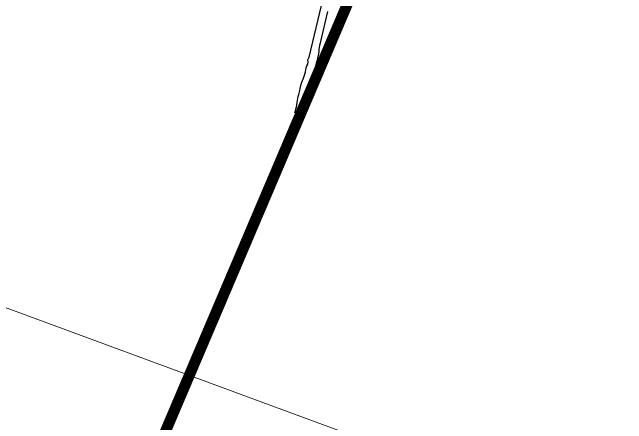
# Model space of a CAD drawing. Header units: inches. Extents: x 350994 to 353538, y 1581369 to 1583842.
# Drawn here: x 351698.27 to 351703.88, y 1583572.88 to 1583576.63 of the extents above; entities that cross this region are included whole.
import ezdxf

# ---------------------------------------------------------------- set-up
doc = ezdxf.new("R2010")
doc.units = ezdxf.units.IN
doc.header["$MEASUREMENT"] = 0
doc.linetypes.add('1', pattern=[0])
doc.linetypes.add('ACAD_ISO03W100', pattern=[30, 12, -18])
for name, color, linetype in [('CW', 94, '1'), ('EP TF', 5, 'Continuous'), ('TREE', 81, '1')]:
    doc.layers.add(name, color=color, linetype=linetype)
doc.styles.get("Standard").update_dxf_attribs({"font": 'arial.ttf'})
doc.linetypes.add('HOT_WATER_SUPPLY', pattern='A,0.5,-0.2,["HW",Standard,S=0.1,R=0,X=-0.1,Y=-0.05],-0.2', length=0.9)

# ---------------------------------------------------------------- blocks, each defined once
blk = doc.blocks.new('TREE_4')
at = {"color": 94}
for points in [[(-2.9, -31.8), (0, 0), (-2.9, 31.8), (0.1, 63.6), (0.1, 101.2), (-2.8, 135.9), (-8.5, 167.7), (-11.4, 202.4), (-11.3, 237.1), (-8.4, 268.9), (-8.4, 338.3), (-11.2, 370.1), (-11.2, 442.4), (-8.2, 474.2), (3.4, 543.6), (6.3, 578.3), (9.2, 615.8), (9.3, 650.5), (6.4, 685.2), (6.4, 719.9), (9.4, 751.7), (15.2, 783.5), (15.2, 821.1), (0.8, 850), (9.5, 896.3), (10, 1900.6)], [(128.4, 1686.6), (128.3, 1188.2), (131.2, 1156.4), (131.1, 1118.8), (136.9, 1055.2), (142.6, 1020.5), (145.5, 985.8), (145.4, 910.6), (148.3, 878.8), (148.2, 844.1), (145.3, 809.4), (145, 433.6), (147.8, 401.8), (167.8, -30.6)]]:
    blk.add_lwpolyline(points, dxfattribs=at)

msp = doc.modelspace()

# ---------------------------------------------------------------- linework, layer by layer
at = {"layer": 'CW', "linetype": 'ACAD_ISO03W100', "lineweight": 5, "ltscale": 0.1, "const_width": 0.1}
msp.add_lwpolyline([(351773.7306, 1583505.747), (351791.1984, 1583545.9272), (351707.0833, 1583590.2272), (351688.6263, 1583546.8595), (351693.6391, 1583544.401)], dxfattribs=at)
at = {"layer": 'EP TF', "color": 252, "linetype": 'HOT_WATER_SUPPLY', "lineweight": 5, "ltscale": 6, "elevation": 90.1167}
msp.add_lwpolyline([(351742.7555, 1583557.505), (351695.2585, 1583575.0259)], dxfattribs=at)

# ---------------------------------------------------------------- block references
at = {"layer": 'TREE', "lineweight": 5, "xscale": 0.0005632341247466223, "yscale": 0.0005632341530485974, "zscale": 0.0005632341444477617, "rotation": 346.4411541233163}
msp.add_blockref('TREE_4', (351700.8558, 1583575.7318), dxfattribs=at)

doc.saveas('drawing.dxf')
